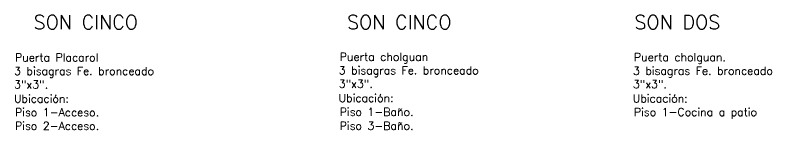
# Model space of a CAD drawing. Header units: metres. Extents: x -40 to 265, y 63 to 163.
# Drawn here: x 252.055 to 256.783, y 144.388 to 145.106 of the extents above; entities that cross this region are included whole.
import ezdxf

# ---------------------------------------------------------------- set-up
doc = ezdxf.new("R2010")
doc.units = ezdxf.units.M
doc.header["$LTSCALE"] = 5
doc.header["$MEASUREMENT"] = 0
doc.layers.add('A-ANNO-TEXT', color=3, linetype='Continuous', lineweight=18)
doc.layers.add('A-DETL-MBND', color=3, linetype='Continuous', lineweight=18)
doc.styles.add('E-ROMANS', font='romans.shx', dxfattribs={"width": 0.8})

# ---------------------------------------------------------------- blocks, each defined once
blk = doc.blocks.new('QM-ARQ-DET')
at = {"layer": 'A-ANNO-TEXT', "style": 'E-ROMANS'}
for s, height, p in [('SON CINCO', 0.0875, (252.1708, 145.0186)), ('SON CINCO', 0.0875, (254.1288, 145.0186)), ('SON DOS', 0.0875, (255.9241, 145.0186)), ('Puerta Placarol ', 0.05, (252.0549, 144.8163)), ('Puerta cholguan ', 0.05, (254.0832, 144.8205)), ('Puerta cholguan. ', 0.05, (255.9211, 144.8181)), ('3 bisagras Fe. bronceado ', 0.05, (252.0489, 144.7313)), ('3 bisagras Fe. bronceado ', 0.05, (254.0772, 144.7355)), ('3 bisagras Fe. bronceado ', 0.05, (255.9151, 144.7331)), ('3"x3".', 0.05, (252.0489, 144.6476)), ('3"x3".', 0.05, (254.0772, 144.6519)), ('3"x3".', 0.05, (255.9151, 144.6494)), ('Ubicación: ', 0.05, (252.048, 144.5582)), ('Ubicación: ', 0.05, (254.0762, 144.5624)), ('Ubicación: ', 0.05, (255.9141, 144.56)), ('Piso 1-Acceso.', 0.05, (252.0549, 144.4732)), ('Piso 1-Baño.', 0.05, (254.0832, 144.4756)), ('Piso 1-Cocina a patio', 0.05, (255.9211, 144.475)), ('Piso 2-Acceso.', 0.05, (252.0549, 144.3882)), ('Piso 3-Baño.', 0.05, (254.0832, 144.3887))]:
    blk.add_text(s, height=height, dxfattribs=at).set_placement(p)

msp = doc.modelspace()

# ---------------------------------------------------------------- block references
at = {"layer": 'A-DETL-MBND'}
msp.add_blockref('QM-ARQ-DET', (0, 0), dxfattribs=at)

doc.saveas('drawing.dxf')
